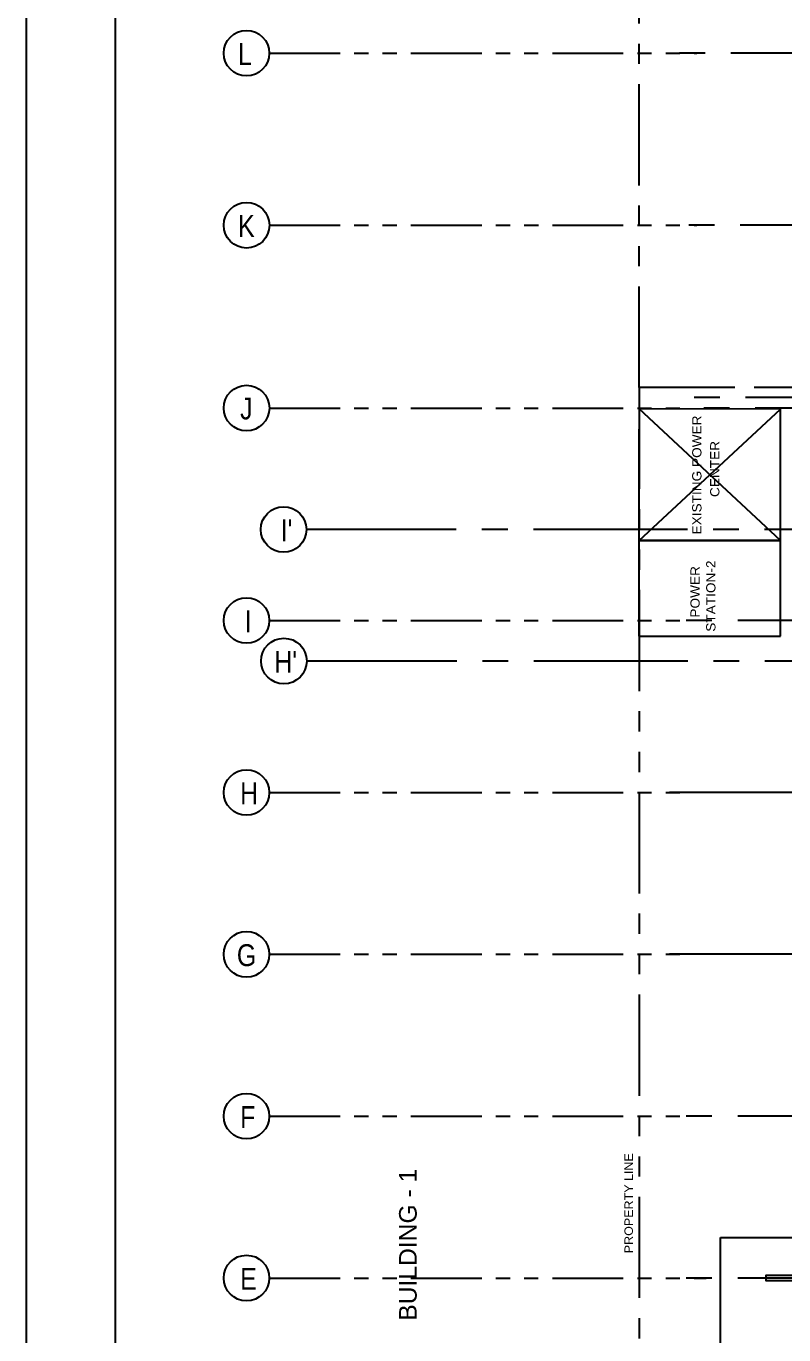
# Model space of a CAD drawing. Header units: millimetres. Extents: x 2148 to 2681, y 758 to 986.
# Drawn here: x 2376.65 to 2395.38, y 937.56 to 969.91 of the extents above; entities that cross this region are included whole.
import ezdxf

# ---------------------------------------------------------------- set-up
doc = ezdxf.new("R2010")
doc.units = ezdxf.units.MM
for name, pattern in [('CENTER2', [28.575, 19.05, -3.175, 3.175, -3.175]), ('PHANTOM2', [1.25, 0.625, -0.125, 0.125, -0.125, 0.125, -0.125]), ('PHANTOMX2', [5, 2.5, -0.5, 0.5, -0.5, 0.5, -0.5])]:
    doc.linetypes.add(name, pattern=pattern)
for name, color, linetype in [('3TX-TITLE', 3, 'Continuous'), ('cladding', 2, 'Continuous'), ('D', 1, 'Continuous'), ('DIM', 20, 'Continuous'), ('ELAYOUT', 4, 'Continuous'), ('grid', 241, 'PHANTOMX2'), ('HATCH', 8, 'Continuous'), ('S_GRID LINES', 252, 'Continuous'), ('TEXT', 6, 'Continuous'), ('wall', 4, 'Continuous')]:
    doc.layers.add(name, color=color, linetype=linetype)
doc.styles.add('ARIALNW', font='ARIALN.TTF')
doc.styles.add('MMTX$0$ESMX$0$X-OPTA1D', font='x-opta1d')
doc.styles.add('SWISS', font='swissl.ttf')

# ---------------------------------------------------------------- blocks, each defined once
blk = doc.blocks.new('A$C1DB67A09')
at = {"layer": 'Defpoints', "ltscale": 0.5, "elevation": 0}
blk.add_lwpolyline([(7.292, -83.48), (108.892, -83.48), (108.892, -7.28), (7.292, -7.28)], close=True, dxfattribs=at)
at = {"layer": 'wall', "color": 16, "linetype": 'ByBlock', "ltscale": 1.5, "elevation": 0}
blk.add_lwpolyline([(9.492, -81.28), (106.692, -81.28), (106.692, -9.48), (9.492, -9.48)], close=True, dxfattribs=at)

msp = doc.modelspace()

# ---------------------------------------------------------------- linework, layer by layer
for centre in [(2382.0979625, 969.2420849, 0), (2382.0982764, 964.9898693, 0), (2382.0981187, 960.4722324, 0), (2383.0138619, 957.469311, 0), (2382.0978048, 955.2203176), (2383.0214897, 954.219311, 0), (2382.0978048, 950.969311), (2382.0978048, 946.969311), (2382.0978048, 942.969311, 0), (2382.0978048, 938.969311, 0)]:
    msp.add_circle(centre, 0.5634965)
at = {"layer": '3TX-TITLE', "linetype": 'PHANTOM2', "ltscale": 4}
for p, q in [((2391.8018229, 960.9754912, 0), (2391.8018229, 981.6577326, 0)), ((2432.1708254, 960.9754912, 0), (2391.8018229, 960.9754912, 0)), ((2391.8018229, 960.9754912, 0), (2391.8018229, 922.9776771, 0))]:
    msp.add_line(p, q, dxfattribs=at)
at = {"layer": '3TX-TITLE', "linetype": 'PHANTOM2', "ltscale": 4, "elevation": 0}
for points in [[(2454.1496173, 960.9754912), (2391.8018229, 960.9754912), (2391.8018229, 922.9776771), (2454.1496173, 922.9776771)], [(2391.8018229, 960.9754912), (2391.8018229, 922.9776771)]]:
    msp.add_lwpolyline(points, dxfattribs=at)
at = {"layer": 'cladding', "elevation": 0}
msp.add_lwpolyline([(2395.6821385, 939.0320735), (2394.9324255, 939.0320735), (2394.9324255, 938.9065485), (2395.6821385, 938.9065485)], close=True, dxfattribs=at)
at = {"layer": 'D', "ltscale": 0.5}
msp.add_lwpolyline([(2393.8152951, 939.9693309), (2397.0072975, 939.9693309), (2397.0072975, 927.7211997), (2393.8152951, 927.7211997)], close=True, dxfattribs=at)
at = {"layer": 'ELAYOUT', "linetype": 'ByBlock', "ltscale": 0.5}
for p, q in [((2395.3018229, 960.4437215, 0), (2391.8018229, 960.4497737, 0)), ((2395.3018229, 957.1997737, 0), (2395.3018229, 960.4437215, 0)), ((2391.8018229, 956.6997737, 0), (2391.8018229, 959.9497737, 0)), ((2395.3018229, 957.1997737, 0), (2391.8018229, 957.2058258, 0)), ((2391.8018229, 957.1997737, 0), (2394.1230399, 957.1997737, 0)), ((2391.8018229, 957.1997737, 0), (2395.3018229, 957.1997737, 0)), ((2395.3018229, 954.835514, 0), (2395.3018229, 957.1997737, 0)), ((2391.8018229, 954.835514, 0), (2391.8018229, 956.7058258, 0)), ((2391.8018229, 954.835514, 0), (2394.1230399, 954.835514, 0)), ((2391.8018229, 954.835514, 0), (2395.3018229, 954.835514, 0))]:
    msp.add_line(p, q, dxfattribs=at)
at = {"layer": 'grid', "ltscale": 0.7}
for p, q in [((2382.661459, 969.2420849, 0), (2393.2333912, 969.2420849, 0)), ((2382.661773, 964.9898693, 0), (2393.2337052, 964.9898693, 0)), ((2382.6616153, 960.4722324, 0), (2393.093236, 960.4722324, 0)), ((2382.6613013, 955.2203176), (2393.0929221, 955.2203176)), ((2382.6613013, 950.969311), (2393.0929221, 950.969311)), ((2382.6613013, 946.969311), (2393.0929221, 946.969311)), ((2382.6613013, 942.969311, 0), (2393.0929221, 942.969311, 0)), ((2382.6613013, 938.969311, 0), (2393.459406, 938.969311, 0))]:
    msp.add_line(p, q, dxfattribs=at)
at = {"layer": 'HATCH', "linetype": 'ByBlock', "ltscale": 0.5}
for p, q in [((2395.3018229, 957.1997737, 0), (2391.8018229, 960.4497737, 0)), ((2391.8018229, 957.1997737, 0), (2395.3018229, 960.4437215, 0))]:
    msp.add_line(p, q, dxfattribs=at)
at = {"layer": 'HATCH', "linetype": 'CENTER2', "ltscale": 0.5}
for p, q in [((2427.058657, 950.969311), (2392.5518229, 950.969311)), ((2427.058657, 950.969311), (2392.5518229, 950.969311)), ((2427.058657, 946.969311), (2392.5518229, 946.969311))]:
    msp.add_line(p, q, dxfattribs=at)
at = {"layer": 'S_GRID LINES', "linetype": 'CENTER2', "ltscale": 0.2}
for p, q in [((2455.0333637, 969.2420849, 0), (2392.3264967, 969.2420849, 0)), ((2455.2586899, 964.9914942, 0), (2392.5518229, 964.9914942, 0)), ((2421.1057819, 960.7338663), (2392.5518229, 960.7338663)), ((2455.6327973, 960.4692324, 0), (2392.9847485, 960.4692324, 0)), ((2421.5739198, 957.469311, 0), (2383.5773584, 957.469311, 0)), ((2455.1998717, 955.2203176), (2392.5518229, 955.2203176)), ((2421.5844707, 954.219311, 0), (2383.5849862, 954.219311, 0)), ((2455.1998717, 950.9709359, 0), (2392.5518229, 950.9709359, 0)), ((2455.1998717, 946.9709359, 0), (2392.5518229, 946.9709359, 0)), ((2455.1998717, 942.969311), (2392.5518229, 942.969311)), ((2455.1998717, 938.969311), (2392.5518229, 938.969311))]:
    msp.add_line(p, q, dxfattribs=at)

# ---------------------------------------------------------------- block references
at = {"layer": 'DIM', "color": 8}
msp.add_blockref('A$C1DB67A09', (2369.358248, 993.5189005), dxfattribs=at)

# ---------------------------------------------------------------- texts
at = {"color": 2, "style": 'MMTX$0$ESMX$0$X-OPTA1D', "width": 1.1}
for s, height, p in [('EXISTING POWER', 0.2291625, (2393.3445312, 957.3472388, 0)), ('CENTER', 0.2291625, (2393.7887153, 958.2721171, 0)), ('POWER', 0.2291625, (2393.3011084, 955.2919081, 0)), ('STATION-2', 0.2291625, (2393.6906018, 954.9427469, 0)), ('PROPERTY LINE', 0.21, (2391.6506867, 939.5822187, 0))]:
    msp.add_text(s, height=height, rotation=90, dxfattribs=at).set_placement(p)
at = {"layer": 'TEXT', "style": 'SWISS'}
msp.add_text('BUILDING - 1', height=0.436000407, rotation=89.98971085, dxfattribs=at).set_placement((2386.3041273, 937.9134917, 0))
at = {"layer": 'TEXT', "char_height": 0.54, "width": 3.396423809, "attachment_point": 1, "style": 'ARIALNW'}
for s, insert in [('L', (2381.886883, 969.4912139, 0)), ('K', (2381.887197, 965.2389983, 0)), ('J', (2381.9395655, 960.7320745, 0)), ("I'", (2382.9402315, 957.71844, 0)), ('I', (2382.0500208, 955.4694466)), ("H'", (2382.7821283, 954.46844, 0)), ('H', (2381.9392515, 951.21844)), ('G', (2381.8585634, 947.21844)), ('F', (2381.9392515, 943.21844, 0)), ('E', (2381.9392515, 939.21844, 0))]:
    msp.add_mtext(s, dxfattribs=dict(at, insert=insert))

doc.saveas('drawing.dxf')
